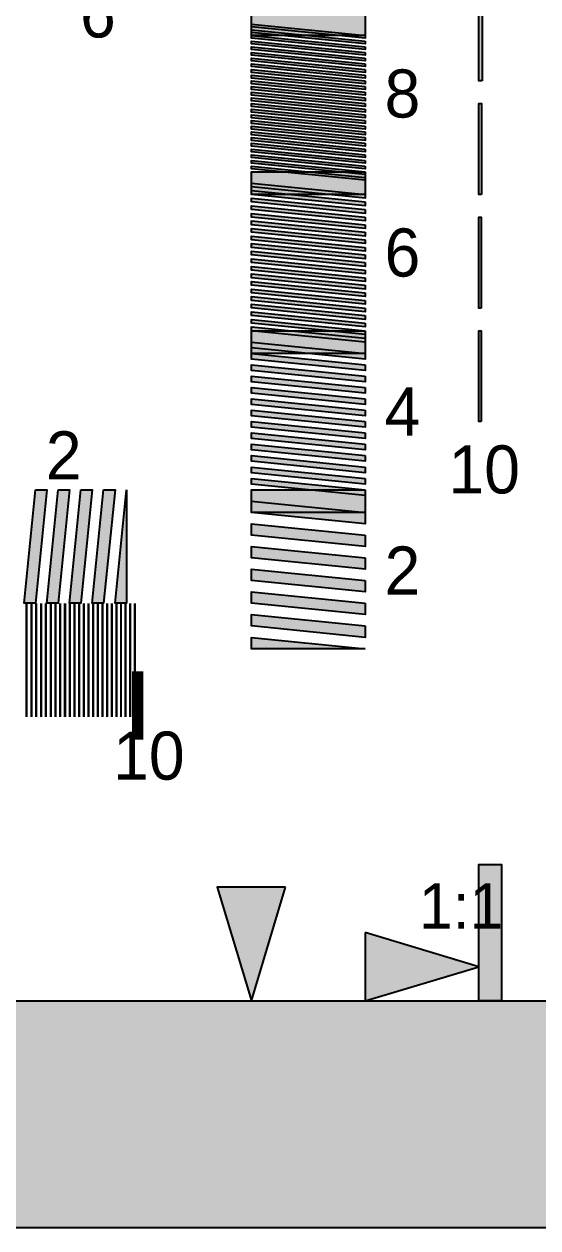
# Model space of a CAD drawing. Header units: millimetres. Extents: x 0 to 297, y 0 to 210.
# Drawn here: x 176.4 to 216, y 0 to 92.7 of the extents above; entities that cross this region are included whole.
import ezdxf

# ---------------------------------------------------------------- set-up
doc = ezdxf.new("R2010")
doc.units = ezdxf.units.MM
for name, color, linetype in [('CENTER', 7, 'Continuous'), ('FRAME', 7, 'Continuous'), ('GLUE', 1, 'Continuous'), ('LABELS', 7, 'Continuous'), ('PERIPHERY', 7, 'Continuous')]:
    doc.layers.add(name, color=color, linetype=linetype)

msp = doc.modelspace()

# ---------------------------------------------------------------- hatches: boundary and pattern name
at = {"layer": 'CENTER', "true_color": 0x000000}
h = msp.add_hatch(color=7, dxfattribs=at)
h.dxf.hatch_style = 1
h.paths.add_polyline_path([(211.696, 88.375), (211.442, 88.375), (211.442, 95.375), (211.696, 95.375), (211.696, 88.375)])
h = msp.add_hatch(color=7, dxfattribs=at)
h.dxf.hatch_style = 1
h.paths.add_polyline_path([(211.661, 79.625), (211.442, 79.625), (211.442, 86.625), (211.661, 86.625), (211.661, 79.625)])
h = msp.add_hatch(color=7, dxfattribs=at)
h.dxf.hatch_style = 1
h.paths.add_polyline_path([(211.635, 70.875), (211.442, 70.875), (211.442, 77.875), (211.635, 77.875), (211.635, 70.875)])
h = msp.add_hatch(color=7, dxfattribs=at)
h.dxf.hatch_style = 1
h.paths.add_polyline_path([(211.617, 62.125), (211.442, 62.125), (211.442, 69.125), (211.617, 69.125), (211.617, 62.125)])
at = {"layer": 'FRAME', "true_color": 0x000000}
h = msp.add_hatch(color=7, dxfattribs=at)
h.dxf.hatch_style = 1
h.paths.add_polyline_path([(213.192, 17.5), (211.442, 17.5), (211.442, 28), (213.192, 28), (213.192, 17.5)])
h = msp.add_hatch(color=7, dxfattribs=at)
h.dxf.hatch_style = 1
h.paths.add_polyline_path([(196.567, 26.25), (191.317, 26.25), (193.942, 17.5), (196.567, 26.25)])
h = msp.add_hatch(color=7, dxfattribs=at)
h.dxf.hatch_style = 1
h.paths.add_polyline_path([(202.692, 22.75), (202.692, 17.5), (211.442, 20.125), (202.692, 22.75)])
h = msp.add_hatch(color=7, dxfattribs=at)
h.dxf.hatch_style = 1
h.paths.add_polyline_path([(117.942, 17.5), (297, 17.5), (297, 0), (117.942, 0), (117.942, 17.5)])
at = {"layer": 'PERIPHERY', "true_color": 0x000000}
h = msp.add_hatch(color=7, dxfattribs=at)
h.dxf.hatch_style = 1
h.paths.add_polyline_path([(202.692, 93.625), (202.692, 91.875), (193.942, 91.875), (193.942, 93.625), (202.692, 93.625)])
h = msp.add_hatch(color=7, dxfattribs=at)
h.dxf.hatch_style = 1
h.paths.add_polyline_path([(202.692, 91.875), (202.692, 91.656), (193.942, 92.531), (193.942, 92.75), (202.692, 91.875)])
h = msp.add_hatch(color=7, dxfattribs=at)
h.dxf.hatch_style = 1
h.paths.add_polyline_path([(202.692, 91.437), (202.692, 91.219), (193.942, 92.094), (193.942, 92.312), (202.692, 91.437)])
h = msp.add_hatch(color=7, dxfattribs=at)
h.dxf.hatch_style = 1
h.paths.add_polyline_path([(202.692, 91), (202.692, 90.781), (193.942, 91.656), (193.942, 91.875), (202.692, 91)])
h = msp.add_hatch(color=7, dxfattribs=at)
h.dxf.hatch_style = 1
h.paths.add_polyline_path([(202.692, 90.562), (202.692, 90.344), (193.942, 91.219), (193.942, 91.437), (202.692, 90.562)])
h = msp.add_hatch(color=7, dxfattribs=at)
h.dxf.hatch_style = 1
h.paths.add_polyline_path([(202.692, 90.125), (202.692, 89.906), (193.942, 90.781), (193.942, 91), (202.692, 90.125)])
h = msp.add_hatch(color=7, dxfattribs=at)
h.dxf.hatch_style = 1
h.paths.add_polyline_path([(202.692, 89.687), (202.692, 89.469), (193.942, 90.344), (193.942, 90.562), (202.692, 89.687)])
h = msp.add_hatch(color=7, dxfattribs=at)
h.dxf.hatch_style = 1
h.paths.add_polyline_path([(202.692, 89.25), (202.692, 89.031), (193.942, 89.906), (193.942, 90.125), (202.692, 89.25)])
h = msp.add_hatch(color=7, dxfattribs=at)
h.dxf.hatch_style = 1
h.paths.add_polyline_path([(202.692, 88.812), (202.692, 88.594), (193.942, 89.469), (193.942, 89.687), (202.692, 88.812)])
h = msp.add_hatch(color=7, dxfattribs=at)
h.dxf.hatch_style = 1
h.paths.add_polyline_path([(202.692, 88.375), (202.692, 88.156), (193.942, 89.031), (193.942, 89.25), (202.692, 88.375)])
h = msp.add_hatch(color=7, dxfattribs=at)
h.dxf.hatch_style = 1
h.paths.add_polyline_path([(202.692, 87.937), (202.692, 87.718), (193.942, 88.594), (193.942, 88.812), (202.692, 87.937)])
h = msp.add_hatch(color=7, dxfattribs=at)
h.dxf.hatch_style = 1
h.paths.add_polyline_path([(202.692, 87.5), (202.692, 87.281), (193.942, 88.156), (193.942, 88.375), (202.692, 87.5)])
h = msp.add_hatch(color=7, dxfattribs=at)
h.dxf.hatch_style = 1
h.paths.add_polyline_path([(202.692, 87.062), (202.692, 86.843), (193.942, 87.718), (193.942, 87.937), (202.692, 87.062)])
h = msp.add_hatch(color=7, dxfattribs=at)
h.dxf.hatch_style = 1
h.paths.add_polyline_path([(202.692, 86.625), (202.692, 86.406), (193.942, 87.281), (193.942, 87.5), (202.692, 86.625)])
h = msp.add_hatch(color=7, dxfattribs=at)
h.dxf.hatch_style = 1
h.paths.add_polyline_path([(202.692, 86.187), (202.692, 85.969), (193.942, 86.843), (193.942, 87.062), (202.692, 86.187)])
h = msp.add_hatch(color=7, dxfattribs=at)
h.dxf.hatch_style = 1
h.paths.add_polyline_path([(202.692, 85.75), (202.692, 85.531), (193.942, 86.406), (193.942, 86.625), (202.692, 85.75)])
h = msp.add_hatch(color=7, dxfattribs=at)
h.dxf.hatch_style = 1
h.paths.add_polyline_path([(202.692, 85.312), (202.692, 85.093), (193.942, 85.969), (193.942, 86.187), (202.692, 85.312)])
h = msp.add_hatch(color=7, dxfattribs=at)
h.dxf.hatch_style = 1
h.paths.add_polyline_path([(202.692, 84.875), (202.692, 84.656), (193.942, 85.531), (193.942, 85.75), (202.692, 84.875)])
h = msp.add_hatch(color=7, dxfattribs=at)
h.dxf.hatch_style = 1
h.paths.add_polyline_path([(202.692, 84.437), (202.692, 84.218), (193.942, 85.093), (193.942, 85.312), (202.692, 84.437)])
h = msp.add_hatch(color=7, dxfattribs=at)
h.dxf.hatch_style = 1
h.paths.add_polyline_path([(202.692, 84), (202.692, 83.781), (193.942, 84.656), (193.942, 84.875), (202.692, 84)])
h = msp.add_hatch(color=7, dxfattribs=at)
h.dxf.hatch_style = 1
h.paths.add_polyline_path([(202.692, 83.562), (202.692, 83.344), (193.942, 84.218), (193.942, 84.437), (202.692, 83.562)])
h = msp.add_hatch(color=7, dxfattribs=at)
h.dxf.hatch_style = 1
h.paths.add_polyline_path([(202.692, 83.125), (202.692, 82.906), (193.942, 83.781), (193.942, 84), (202.692, 83.125)])
h = msp.add_hatch(color=7, dxfattribs=at)
h.dxf.hatch_style = 1
h.paths.add_polyline_path([(202.692, 82.687), (202.692, 82.468), (193.942, 83.344), (193.942, 83.562), (202.692, 82.687)])
h = msp.add_hatch(color=7, dxfattribs=at)
h.dxf.hatch_style = 1
h.paths.add_polyline_path([(202.692, 82.25), (202.692, 82.031), (193.942, 82.906), (193.942, 83.125), (202.692, 82.25)])
h = msp.add_hatch(color=7, dxfattribs=at)
h.dxf.hatch_style = 1
h.paths.add_polyline_path([(202.692, 81.812), (202.692, 81.593), (193.942, 82.468), (193.942, 82.687), (202.692, 81.812)])
h = msp.add_hatch(color=7, dxfattribs=at)
h.dxf.hatch_style = 1
h.paths.add_polyline_path([(202.692, 81.375), (202.692, 81.156), (193.942, 82.031), (193.942, 82.25), (202.692, 81.375)])
h = msp.add_hatch(color=7, dxfattribs=at)
h.dxf.hatch_style = 1
h.paths.add_polyline_path([(202.692, 80.937), (202.692, 80.719), (193.942, 81.593), (193.942, 81.812), (202.692, 80.937)])
h = msp.add_hatch(color=7, dxfattribs=at)
h.dxf.hatch_style = 1
h.paths.add_polyline_path([(202.692, 81.375), (202.692, 79.625), (193.942, 79.625), (193.942, 81.375), (202.692, 81.375)])
h = msp.add_hatch(color=7, dxfattribs=at)
h.dxf.hatch_style = 1
h.paths.add_polyline_path([(202.692, 79.625), (202.692, 79.333), (193.942, 80.208), (193.942, 80.5), (202.692, 79.625)])
h = msp.add_hatch(color=7, dxfattribs=at)
h.dxf.hatch_style = 1
h.paths.add_polyline_path([(202.692, 79.042), (202.692, 78.75), (193.942, 79.625), (193.942, 79.917), (202.692, 79.042)])
h = msp.add_hatch(color=7, dxfattribs=at)
h.dxf.hatch_style = 1
h.paths.add_polyline_path([(202.692, 78.458), (202.692, 78.167), (193.942, 79.042), (193.942, 79.333), (202.692, 78.458)])
h = msp.add_hatch(color=7, dxfattribs=at)
h.dxf.hatch_style = 1
h.paths.add_polyline_path([(202.692, 77.875), (202.692, 77.583), (193.942, 78.458), (193.942, 78.75), (202.692, 77.875)])
h = msp.add_hatch(color=7, dxfattribs=at)
h.dxf.hatch_style = 1
h.paths.add_polyline_path([(202.692, 77.292), (202.692, 77), (193.942, 77.875), (193.942, 78.167), (202.692, 77.292)])
h = msp.add_hatch(color=7, dxfattribs=at)
h.dxf.hatch_style = 1
h.paths.add_polyline_path([(202.692, 76.708), (202.692, 76.417), (193.942, 77.292), (193.942, 77.583), (202.692, 76.708)])
h = msp.add_hatch(color=7, dxfattribs=at)
h.dxf.hatch_style = 1
h.paths.add_polyline_path([(202.692, 76.125), (202.692, 75.833), (193.942, 76.708), (193.942, 77), (202.692, 76.125)])
h = msp.add_hatch(color=7, dxfattribs=at)
h.dxf.hatch_style = 1
h.paths.add_polyline_path([(202.692, 75.542), (202.692, 75.25), (193.942, 76.125), (193.942, 76.417), (202.692, 75.542)])
h = msp.add_hatch(color=7, dxfattribs=at)
h.dxf.hatch_style = 1
h.paths.add_polyline_path([(202.692, 74.959), (202.692, 74.667), (193.942, 75.542), (193.942, 75.834), (202.692, 74.959)])
h = msp.add_hatch(color=7, dxfattribs=at)
h.dxf.hatch_style = 1
h.paths.add_polyline_path([(202.692, 74.375), (202.692, 74.084), (193.942, 74.959), (193.942, 75.25), (202.692, 74.375)])
h = msp.add_hatch(color=7, dxfattribs=at)
h.dxf.hatch_style = 1
h.paths.add_polyline_path([(202.692, 73.792), (202.692, 73.501), (193.942, 74.375), (193.942, 74.667), (202.692, 73.792)])
h = msp.add_hatch(color=7, dxfattribs=at)
h.dxf.hatch_style = 1
h.paths.add_polyline_path([(202.692, 73.209), (202.692, 72.917), (193.942, 73.792), (193.942, 74.084), (202.692, 73.209)])
h = msp.add_hatch(color=7, dxfattribs=at)
h.dxf.hatch_style = 1
h.paths.add_polyline_path([(202.692, 72.625), (202.692, 72.334), (193.942, 73.209), (193.942, 73.5), (202.692, 72.625)])
h = msp.add_hatch(color=7, dxfattribs=at)
h.dxf.hatch_style = 1
h.paths.add_polyline_path([(202.692, 72.042), (202.692, 71.751), (193.942, 72.626), (193.942, 72.917), (202.692, 72.042)])
h = msp.add_hatch(color=7, dxfattribs=at)
h.dxf.hatch_style = 1
h.paths.add_polyline_path([(202.692, 71.459), (202.692, 71.167), (193.942, 72.042), (193.942, 72.334), (202.692, 71.459)])
h = msp.add_hatch(color=7, dxfattribs=at)
h.dxf.hatch_style = 1
h.paths.add_polyline_path([(202.692, 70.875), (202.692, 70.584), (193.942, 71.459), (193.942, 71.75), (202.692, 70.875)])
h = msp.add_hatch(color=7, dxfattribs=at)
h.dxf.hatch_style = 1
h.paths.add_polyline_path([(202.692, 70.293), (202.692, 70.001), (193.942, 70.876), (193.942, 71.167), (202.692, 70.293)])
h = msp.add_hatch(color=7, dxfattribs=at)
h.dxf.hatch_style = 1
h.paths.add_polyline_path([(202.692, 69.709), (202.692, 69.417), (193.942, 70.293), (193.942, 70.584), (202.692, 69.709)])
h = msp.add_hatch(color=7, dxfattribs=at)
h.dxf.hatch_style = 1
h.paths.add_polyline_path([(202.692, 69.126), (202.692, 68.834), (193.942, 69.709), (193.942, 70.001), (202.692, 69.126)])
h = msp.add_hatch(color=7, dxfattribs=at)
h.dxf.hatch_style = 1
h.paths.add_polyline_path([(202.692, 68.543), (202.692, 68.251), (193.942, 69.126), (193.942, 69.418), (202.692, 68.543)])
h = msp.add_hatch(color=7, dxfattribs=at)
h.dxf.hatch_style = 1
h.paths.add_polyline_path([(202.692, 69.125), (202.692, 67.375), (193.942, 67.375), (193.942, 69.125), (202.692, 69.125)])
h = msp.add_hatch(color=7, dxfattribs=at)
h.dxf.hatch_style = 1
h.paths.add_polyline_path([(202.692, 67.375), (202.692, 66.937), (193.942, 67.812), (193.942, 68.25), (202.692, 67.375)])
h = msp.add_hatch(color=7, dxfattribs=at)
h.dxf.hatch_style = 1
h.paths.add_polyline_path([(202.692, 66.5), (202.692, 66.062), (193.942, 66.937), (193.942, 67.375), (202.692, 66.5)])
h = msp.add_hatch(color=7, dxfattribs=at)
h.dxf.hatch_style = 1
h.paths.add_polyline_path([(202.692, 65.625), (202.692, 65.187), (193.942, 66.062), (193.942, 66.5), (202.692, 65.625)])
h = msp.add_hatch(color=7, dxfattribs=at)
h.dxf.hatch_style = 1
h.paths.add_polyline_path([(202.692, 64.75), (202.692, 64.312), (193.942, 65.187), (193.942, 65.625), (202.692, 64.75)])
h = msp.add_hatch(color=7, dxfattribs=at)
h.dxf.hatch_style = 1
h.paths.add_polyline_path([(202.692, 63.875), (202.692, 63.437), (193.942, 64.312), (193.942, 64.75), (202.692, 63.875)])
h = msp.add_hatch(color=7, dxfattribs=at)
h.dxf.hatch_style = 1
h.paths.add_polyline_path([(202.692, 63), (202.692, 62.562), (193.942, 63.437), (193.942, 63.875), (202.692, 63)])
h = msp.add_hatch(color=7, dxfattribs=at)
h.dxf.hatch_style = 1
h.paths.add_polyline_path([(202.692, 62.125), (202.692, 61.687), (193.942, 62.562), (193.942, 63), (202.692, 62.125)])
h = msp.add_hatch(color=7, dxfattribs=at)
h.dxf.hatch_style = 1
h.paths.add_polyline_path([(202.692, 61.25), (202.692, 60.812), (193.942, 61.687), (193.942, 62.125), (202.692, 61.25)])
h = msp.add_hatch(color=7, dxfattribs=at)
h.dxf.hatch_style = 1
h.paths.add_polyline_path([(202.692, 60.375), (202.692, 59.937), (193.942, 60.812), (193.942, 61.25), (202.692, 60.375)])
h = msp.add_hatch(color=7, dxfattribs=at)
h.dxf.hatch_style = 1
h.paths.add_polyline_path([(202.692, 59.5), (202.692, 59.062), (193.942, 59.937), (193.942, 60.375), (202.692, 59.5)])
h = msp.add_hatch(color=7, dxfattribs=at)
h.dxf.hatch_style = 1
h.paths.add_polyline_path([(202.692, 58.625), (202.692, 58.187), (193.942, 59.062), (193.942, 59.5), (202.692, 58.625)])
h = msp.add_hatch(color=7, dxfattribs=at)
h.dxf.hatch_style = 1
h.paths.add_polyline_path([(202.692, 57.75), (202.692, 57.312), (193.942, 58.187), (193.942, 58.625), (202.692, 57.75)])
h = msp.add_hatch(color=7, dxfattribs=at)
h.dxf.hatch_style = 1
h.paths.add_polyline_path([(202.692, 56.875), (202.692, 56.437), (193.942, 57.312), (193.942, 57.75), (202.692, 56.875)])
h = msp.add_hatch(color=7, dxfattribs=at)
h.dxf.hatch_style = 1
h.paths.add_polyline_path([(177.317, 56.875), (178.192, 56.875), (177.317, 48.125), (176.442, 48.125), (177.317, 56.875)])
h = msp.add_hatch(color=7, dxfattribs=at)
h.dxf.hatch_style = 1
h.paths.add_polyline_path([(179.067, 56.875), (179.942, 56.875), (179.067, 48.125), (178.192, 48.125), (179.067, 56.875)])
h = msp.add_hatch(color=7, dxfattribs=at)
h.dxf.hatch_style = 1
h.paths.add_polyline_path([(180.817, 56.875), (181.692, 56.875), (180.817, 48.125), (179.942, 48.125), (180.817, 56.875)])
h = msp.add_hatch(color=7, dxfattribs=at)
h.dxf.hatch_style = 1
h.paths.add_polyline_path([(182.567, 56.875), (183.442, 56.875), (182.567, 48.125), (181.692, 48.125), (182.567, 56.875)])
h = msp.add_hatch(color=7, dxfattribs=at)
h.dxf.hatch_style = 1
h.paths.add_polyline_path([(184.317, 56.875), (184.317, 48.125), (183.442, 48.125), (184.317, 56.875)])
h = msp.add_hatch(color=7, dxfattribs=at)
h.dxf.hatch_style = 1
h.paths.add_polyline_path([(202.692, 56.875), (202.692, 55.125), (193.942, 55.125), (193.942, 56.875), (202.692, 56.875)])
h = msp.add_hatch(color=7, dxfattribs=at)
h.dxf.hatch_style = 1
h.paths.add_polyline_path([(202.692, 55.125), (202.692, 54.25), (193.942, 55.125), (193.942, 56), (202.692, 55.125)])
h = msp.add_hatch(color=7, dxfattribs=at)
h.dxf.hatch_style = 1
h.paths.add_polyline_path([(202.692, 53.375), (202.692, 52.5), (193.942, 53.375), (193.942, 54.25), (202.692, 53.375)])
h = msp.add_hatch(color=7, dxfattribs=at)
h.dxf.hatch_style = 1
h.paths.add_polyline_path([(202.692, 51.625), (202.692, 50.75), (193.942, 51.625), (193.942, 52.5), (202.692, 51.625)])
h = msp.add_hatch(color=7, dxfattribs=at)
h.dxf.hatch_style = 1
h.paths.add_polyline_path([(202.692, 49.875), (202.692, 49), (193.942, 49.875), (193.942, 50.75), (202.692, 49.875)])
h = msp.add_hatch(color=7, dxfattribs=at)
h.dxf.hatch_style = 1
h.paths.add_polyline_path([(202.692, 48.125), (202.692, 47.25), (193.942, 48.125), (193.942, 49), (202.692, 48.125)])
h = msp.add_hatch(color=7, dxfattribs=at)
h.dxf.hatch_style = 1
h.paths.add_polyline_path([(202.692, 46.375), (202.692, 45.5), (193.942, 46.375), (193.942, 47.25), (202.692, 46.375)])
h = msp.add_hatch(color=7, dxfattribs=at)
h.dxf.hatch_style = 1
h.paths.add_polyline_path([(202.692, 44.625), (193.942, 44.625), (193.942, 45.5), (202.692, 44.625)])

# ---------------------------------------------------------------- linework, layer by layer
at = {"layer": 'CENTER', "color": 250}
for points in [[(211.696, 88.375), (211.442, 88.375), (211.442, 95.375), (211.696, 95.375), (211.696, 88.375)], [(211.661, 79.625), (211.442, 79.625), (211.442, 86.625), (211.661, 86.625), (211.661, 79.625)], [(211.635, 70.875), (211.442, 70.875), (211.442, 77.875), (211.635, 77.875), (211.635, 70.875)], [(211.617, 62.125), (211.442, 62.125), (211.442, 69.125), (211.617, 69.125), (211.617, 62.125)]]:
    msp.add_lwpolyline(points, close=True, dxfattribs=at)
at = {"layer": 'CENTER', "color": 250, "true_color": 0x000000}
for points in [[(211.696, 88.375), (211.696, 95.375), (211.442, 95.375)], [(211.442, 95.375), (211.442, 88.375), (211.696, 88.375)], [(211.661, 79.625), (211.661, 86.625), (211.442, 86.625)], [(211.442, 86.625), (211.442, 79.625), (211.661, 79.625)], [(211.635, 70.875), (211.635, 77.875), (211.442, 77.875)], [(211.442, 77.875), (211.442, 70.875), (211.635, 70.875)], [(211.617, 62.125), (211.617, 69.125), (211.442, 69.125)], [(211.442, 69.125), (211.442, 62.125), (211.617, 62.125)]]:
    msp.add_solid(points, dxfattribs=at)
at = {"layer": 'FRAME', "color": 250}
for points in [[(213.192, 17.5), (211.442, 17.5), (211.442, 28), (213.192, 28), (213.192, 17.5)], [(196.567, 26.25), (191.317, 26.25), (193.942, 17.5), (196.567, 26.25)], [(202.692, 22.75), (202.692, 17.5), (211.442, 20.125), (202.692, 22.75)], [(117.942, 17.5), (297, 17.5), (297, 0), (117.942, 0), (117.942, 17.5)]]:
    msp.add_lwpolyline(points, close=True, dxfattribs=at)
at = {"layer": 'FRAME', "color": 250, "true_color": 0x000000}
for points in [[(213.192, 17.5), (213.192, 28), (211.442, 28)], [(211.442, 28), (211.442, 17.5), (213.192, 17.5)], [(196.567, 26.25), (191.317, 26.25), (193.942, 17.5)], [(202.692, 22.75), (202.692, 17.5), (211.442, 20.125)], [(117.942, 17.5), (117.942, 0), (297, 0)], [(297, 0), (297, 17.5), (117.942, 17.5)]]:
    msp.add_solid(points, dxfattribs=at)
at = {"layer": 'GLUE', "color": 1, "lineweight": 18}
msp.add_lwpolyline([(0, 0), (297, 0), (297, 210), (0, 210), (0, 0)], dxfattribs=at)
at = {"layer": 'PERIPHERY', "color": 250}
for points in [[(202.692, 93.625), (202.692, 91.875), (193.942, 91.875), (193.942, 93.625), (202.692, 93.625)], [(202.692, 91.875), (202.692, 91.656), (193.942, 92.531), (193.942, 92.75), (202.692, 91.875)], [(202.692, 91.437), (202.692, 91.219), (193.942, 92.094), (193.942, 92.312), (202.692, 91.437)], [(202.692, 91), (202.692, 90.781), (193.942, 91.656), (193.942, 91.875), (202.692, 91)], [(202.692, 90.562), (202.692, 90.344), (193.942, 91.219), (193.942, 91.437), (202.692, 90.562)], [(202.692, 90.125), (202.692, 89.906), (193.942, 90.781), (193.942, 91), (202.692, 90.125)], [(202.692, 89.687), (202.692, 89.469), (193.942, 90.344), (193.942, 90.562), (202.692, 89.687)], [(202.692, 89.25), (202.692, 89.031), (193.942, 89.906), (193.942, 90.125), (202.692, 89.25)], [(202.692, 88.812), (202.692, 88.594), (193.942, 89.469), (193.942, 89.687), (202.692, 88.812)], [(202.692, 88.375), (202.692, 88.156), (193.942, 89.031), (193.942, 89.25), (202.692, 88.375)], [(202.692, 87.937), (202.692, 87.718), (193.942, 88.594), (193.942, 88.812), (202.692, 87.937)], [(202.692, 87.5), (202.692, 87.281), (193.942, 88.156), (193.942, 88.375), (202.692, 87.5)], [(202.692, 87.062), (202.692, 86.843), (193.942, 87.718), (193.942, 87.937), (202.692, 87.062)], [(202.692, 86.625), (202.692, 86.406), (193.942, 87.281), (193.942, 87.5), (202.692, 86.625)], [(202.692, 86.187), (202.692, 85.969), (193.942, 86.843), (193.942, 87.062), (202.692, 86.187)], [(202.692, 85.75), (202.692, 85.531), (193.942, 86.406), (193.942, 86.625), (202.692, 85.75)], [(202.692, 85.312), (202.692, 85.093), (193.942, 85.969), (193.942, 86.187), (202.692, 85.312)], [(202.692, 84.875), (202.692, 84.656), (193.942, 85.531), (193.942, 85.75), (202.692, 84.875)], [(202.692, 84.437), (202.692, 84.218), (193.942, 85.093), (193.942, 85.312), (202.692, 84.437)], [(202.692, 84), (202.692, 83.781), (193.942, 84.656), (193.942, 84.875), (202.692, 84)], [(202.692, 83.562), (202.692, 83.344), (193.942, 84.218), (193.942, 84.437), (202.692, 83.562)], [(202.692, 83.125), (202.692, 82.906), (193.942, 83.781), (193.942, 84), (202.692, 83.125)], [(202.692, 82.687), (202.692, 82.468), (193.942, 83.344), (193.942, 83.562), (202.692, 82.687)], [(202.692, 82.25), (202.692, 82.031), (193.942, 82.906), (193.942, 83.125), (202.692, 82.25)], [(202.692, 81.812), (202.692, 81.593), (193.942, 82.468), (193.942, 82.687), (202.692, 81.812)], [(202.692, 81.375), (202.692, 81.156), (193.942, 82.031), (193.942, 82.25), (202.692, 81.375)], [(202.692, 80.937), (202.692, 80.719), (193.942, 81.593), (193.942, 81.812), (202.692, 80.937)], [(202.692, 81.375), (202.692, 79.625), (193.942, 79.625), (193.942, 81.375), (202.692, 81.375)], [(202.692, 79.625), (202.692, 79.333), (193.942, 80.208), (193.942, 80.5), (202.692, 79.625)], [(202.692, 79.042), (202.692, 78.75), (193.942, 79.625), (193.942, 79.917), (202.692, 79.042)], [(202.692, 78.458), (202.692, 78.167), (193.942, 79.042), (193.942, 79.333), (202.692, 78.458)], [(202.692, 77.875), (202.692, 77.583), (193.942, 78.458), (193.942, 78.75), (202.692, 77.875)], [(202.692, 77.292), (202.692, 77), (193.942, 77.875), (193.942, 78.167), (202.692, 77.292)], [(202.692, 76.708), (202.692, 76.417), (193.942, 77.292), (193.942, 77.583), (202.692, 76.708)], [(202.692, 76.125), (202.692, 75.833), (193.942, 76.708), (193.942, 77), (202.692, 76.125)], [(202.692, 75.542), (202.692, 75.25), (193.942, 76.125), (193.942, 76.417), (202.692, 75.542)], [(202.692, 74.959), (202.692, 74.667), (193.942, 75.542), (193.942, 75.834), (202.692, 74.959)], [(202.692, 74.375), (202.692, 74.084), (193.942, 74.959), (193.942, 75.25), (202.692, 74.375)], [(202.692, 73.792), (202.692, 73.501), (193.942, 74.375), (193.942, 74.667), (202.692, 73.792)], [(202.692, 73.209), (202.692, 72.917), (193.942, 73.792), (193.942, 74.084), (202.692, 73.209)], [(202.692, 72.625), (202.692, 72.334), (193.942, 73.209), (193.942, 73.5), (202.692, 72.625)], [(202.692, 72.042), (202.692, 71.751), (193.942, 72.626), (193.942, 72.917), (202.692, 72.042)], [(202.692, 71.459), (202.692, 71.167), (193.942, 72.042), (193.942, 72.334), (202.692, 71.459)], [(202.692, 70.875), (202.692, 70.584), (193.942, 71.459), (193.942, 71.75), (202.692, 70.875)], [(202.692, 70.293), (202.692, 70.001), (193.942, 70.876), (193.942, 71.167), (202.692, 70.293)], [(202.692, 69.709), (202.692, 69.417), (193.942, 70.293), (193.942, 70.584), (202.692, 69.709)], [(202.692, 69.126), (202.692, 68.834), (193.942, 69.709), (193.942, 70.001), (202.692, 69.126)], [(202.692, 68.543), (202.692, 68.251), (193.942, 69.126), (193.942, 69.418), (202.692, 68.543)], [(202.692, 69.125), (202.692, 67.375), (193.942, 67.375), (193.942, 69.125), (202.692, 69.125)], [(202.692, 67.375), (202.692, 66.937), (193.942, 67.812), (193.942, 68.25), (202.692, 67.375)], [(202.692, 66.5), (202.692, 66.062), (193.942, 66.937), (193.942, 67.375), (202.692, 66.5)], [(202.692, 65.625), (202.692, 65.187), (193.942, 66.062), (193.942, 66.5), (202.692, 65.625)], [(202.692, 64.75), (202.692, 64.312), (193.942, 65.187), (193.942, 65.625), (202.692, 64.75)], [(202.692, 63.875), (202.692, 63.437), (193.942, 64.312), (193.942, 64.75), (202.692, 63.875)], [(202.692, 63), (202.692, 62.562), (193.942, 63.437), (193.942, 63.875), (202.692, 63)], [(202.692, 62.125), (202.692, 61.687), (193.942, 62.562), (193.942, 63), (202.692, 62.125)], [(202.692, 61.25), (202.692, 60.812), (193.942, 61.687), (193.942, 62.125), (202.692, 61.25)], [(202.692, 60.375), (202.692, 59.937), (193.942, 60.812), (193.942, 61.25), (202.692, 60.375)], [(202.692, 59.5), (202.692, 59.062), (193.942, 59.937), (193.942, 60.375), (202.692, 59.5)], [(202.692, 58.625), (202.692, 58.187), (193.942, 59.062), (193.942, 59.5), (202.692, 58.625)], [(202.692, 57.75), (202.692, 57.312), (193.942, 58.187), (193.942, 58.625), (202.692, 57.75)], [(202.692, 56.875), (202.692, 56.437), (193.942, 57.312), (193.942, 57.75), (202.692, 56.875)], [(177.317, 56.875), (178.192, 56.875), (177.317, 48.125), (176.442, 48.125), (177.317, 56.875)], [(179.067, 56.875), (179.942, 56.875), (179.067, 48.125), (178.192, 48.125), (179.067, 56.875)], [(180.817, 56.875), (181.692, 56.875), (180.817, 48.125), (179.942, 48.125), (180.817, 56.875)], [(182.567, 56.875), (183.442, 56.875), (182.567, 48.125), (181.692, 48.125), (182.567, 56.875)], [(184.317, 56.875), (184.317, 48.125), (183.442, 48.125), (184.317, 56.875)], [(202.692, 56.875), (202.692, 55.125), (193.942, 55.125), (193.942, 56.875), (202.692, 56.875)], [(202.692, 55.125), (202.692, 54.25), (193.942, 55.125), (193.942, 56), (202.692, 55.125)], [(202.692, 53.375), (202.692, 52.5), (193.942, 53.375), (193.942, 54.25), (202.692, 53.375)], [(202.692, 51.625), (202.692, 50.75), (193.942, 51.625), (193.942, 52.5), (202.692, 51.625)], [(202.692, 49.875), (202.692, 49), (193.942, 49.875), (193.942, 50.75), (202.692, 49.875)], [(202.692, 48.125), (202.692, 47.25), (193.942, 48.125), (193.942, 49), (202.692, 48.125)], [(202.692, 46.375), (202.692, 45.5), (193.942, 46.375), (193.942, 47.25), (202.692, 46.375)], [(202.692, 44.625), (193.942, 44.625), (193.942, 45.5), (202.692, 44.625)]]:
    msp.add_lwpolyline(points, close=True, dxfattribs=at)
at = {"layer": 'PERIPHERY', "color": 250, "lineweight": 35}
for points, const_width in [([(176.634, 48.125), (176.634, 39.375)], 0.187), ([(177.007, 48.125), (177.007, 39.375)], 0.186), ([(177.38, 48.125), (177.38, 39.375)], 0.186), ([(177.75, 48.125), (177.75, 39.375)], 0.185), ([(178.12, 48.125), (178.12, 39.375)], 0.185), ([(178.49, 48.125), (178.49, 39.375)], 0.184), ([(178.857, 48.125), (178.857, 39.375)], 0.184), ([(179.224, 48.125), (179.224, 39.375)], 0.183), ([(179.59, 48.125), (179.59, 39.375)], 0.183), ([(179.955, 48.125), (179.955, 39.375)], 0.182), ([(180.318, 48.125), (180.318, 39.375)], 0.182), ([(180.681, 48.125), (180.681, 39.375)], 0.181), ([(181.043, 48.125), (181.043, 39.375)], 0.181), ([(181.403, 48.125), (181.403, 39.375)], 0.18), ([(181.763, 48.125), (181.763, 39.375)], 0.18), ([(182.122, 48.125), (182.122, 39.375)], 0.179), ([(182.48, 48.125), (182.48, 39.375)], 0.179), ([(182.837, 48.125), (182.837, 39.375)], 0.178), ([(183.193, 48.125), (183.193, 39.375)], 0.178), ([(183.548, 48.125), (183.548, 39.375)], 0.177), ([(183.902, 48.125), (183.902, 39.375)], 0.177), ([(184.255, 48.125), (184.255, 39.375)], 0.176), ([(184.607, 48.125), (184.607, 39.375)], 0.176), ([(184.959, 48.125), (184.959, 39.375)], 0.175), ([(185.192, 42.875), (185.192, 37.625)], 0.875)]:
    msp.add_lwpolyline(points, dxfattribs=dict(at, const_width=const_width))
at = {"layer": 'PERIPHERY', "color": 250, "true_color": 0x000000}
for points in [[(202.692, 93.625), (193.942, 93.625), (193.942, 91.875)], [(193.942, 91.875), (202.692, 91.875), (202.692, 93.625)], [(202.692, 91.875), (193.942, 92.75), (193.942, 92.531)], [(193.942, 92.531), (202.692, 91.656), (202.692, 91.875)], [(202.692, 91.437), (193.942, 92.312), (193.942, 92.094)], [(193.942, 92.094), (202.692, 91.219), (202.692, 91.437)], [(202.692, 91), (193.942, 91.875), (193.942, 91.656)], [(193.942, 91.656), (202.692, 90.781), (202.692, 91)], [(202.692, 90.562), (193.942, 91.437), (193.942, 91.219)], [(193.942, 91.219), (202.692, 90.344), (202.692, 90.562)], [(202.692, 90.125), (193.942, 91), (193.942, 90.781)], [(193.942, 90.781), (202.692, 89.906), (202.692, 90.125)], [(202.692, 89.687), (193.942, 90.562), (193.942, 90.344)], [(193.942, 90.344), (202.692, 89.469), (202.692, 89.687)], [(202.692, 89.25), (193.942, 90.125), (193.942, 89.906)], [(193.942, 89.906), (202.692, 89.031), (202.692, 89.25)], [(202.692, 88.812), (193.942, 89.687), (193.942, 89.469)], [(193.942, 89.469), (202.692, 88.594), (202.692, 88.812)], [(202.692, 88.375), (193.942, 89.25), (193.942, 89.031)], [(193.942, 89.031), (202.692, 88.156), (202.692, 88.375)], [(202.692, 87.937), (193.942, 88.812), (193.942, 88.594)], [(193.942, 88.594), (202.692, 87.718), (202.692, 87.937)], [(202.692, 87.5), (193.942, 88.375), (193.942, 88.156)], [(193.942, 88.156), (202.692, 87.281), (202.692, 87.5)], [(202.692, 87.062), (193.942, 87.937), (193.942, 87.718)], [(193.942, 87.718), (202.692, 86.843), (202.692, 87.062)], [(202.692, 86.625), (193.942, 87.5), (193.942, 87.281)], [(193.942, 87.281), (202.692, 86.406), (202.692, 86.625)], [(202.692, 86.187), (193.942, 87.062), (193.942, 86.843)], [(193.942, 86.843), (202.692, 85.969), (202.692, 86.187)], [(202.692, 85.75), (193.942, 86.625), (193.942, 86.406)], [(193.942, 86.406), (202.692, 85.531), (202.692, 85.75)], [(202.692, 85.312), (193.942, 86.187), (193.942, 85.969)], [(193.942, 85.969), (202.692, 85.093), (202.692, 85.312)], [(202.692, 84.875), (193.942, 85.75), (193.942, 85.531)], [(193.942, 85.531), (202.692, 84.656), (202.692, 84.875)], [(202.692, 84.437), (193.942, 85.312), (193.942, 85.093)], [(193.942, 85.093), (202.692, 84.218), (202.692, 84.437)], [(202.692, 84), (193.942, 84.875), (193.942, 84.656)], [(193.942, 84.656), (202.692, 83.781), (202.692, 84)], [(202.692, 83.562), (193.942, 84.437), (193.942, 84.218)], [(193.942, 84.218), (202.692, 83.344), (202.692, 83.562)], [(202.692, 83.125), (193.942, 84), (193.942, 83.781)], [(193.942, 83.781), (202.692, 82.906), (202.692, 83.125)], [(202.692, 82.687), (193.942, 83.562), (193.942, 83.344)], [(193.942, 83.344), (202.692, 82.468), (202.692, 82.687)], [(202.692, 82.25), (193.942, 83.125), (193.942, 82.906)], [(193.942, 82.906), (202.692, 82.031), (202.692, 82.25)], [(202.692, 81.812), (193.942, 82.687), (193.942, 82.468)], [(193.942, 82.468), (202.692, 81.593), (202.692, 81.812)], [(202.692, 81.375), (193.942, 82.25), (193.942, 82.031)], [(193.942, 82.031), (202.692, 81.156), (202.692, 81.375)], [(202.692, 80.937), (193.942, 81.812), (193.942, 81.593)], [(193.942, 81.593), (202.692, 80.719), (202.692, 80.937)], [(202.692, 81.375), (193.942, 81.375), (193.942, 79.625)], [(193.942, 79.625), (202.692, 79.625), (202.692, 81.375)], [(202.692, 79.625), (193.942, 80.5), (193.942, 80.208)], [(193.942, 80.208), (202.692, 79.333), (202.692, 79.625)], [(202.692, 79.042), (193.942, 79.917), (193.942, 79.625)], [(193.942, 79.625), (202.692, 78.75), (202.692, 79.042)], [(202.692, 78.458), (193.942, 79.333), (193.942, 79.042)], [(193.942, 79.042), (202.692, 78.167), (202.692, 78.458)], [(202.692, 77.875), (193.942, 78.75), (193.942, 78.458)], [(193.942, 78.458), (202.692, 77.583), (202.692, 77.875)], [(202.692, 77.292), (193.942, 78.167), (193.942, 77.875)], [(193.942, 77.875), (202.692, 77), (202.692, 77.292)], [(202.692, 76.708), (193.942, 77.583), (193.942, 77.292)], [(193.942, 77.292), (202.692, 76.417), (202.692, 76.708)], [(202.692, 76.125), (193.942, 77), (193.942, 76.708)], [(193.942, 76.708), (202.692, 75.833), (202.692, 76.125)], [(202.692, 75.542), (193.942, 76.417), (193.942, 76.125)], [(193.942, 76.125), (202.692, 75.25), (202.692, 75.542)], [(202.692, 74.959), (193.942, 75.834), (193.942, 75.542)], [(193.942, 75.542), (202.692, 74.667), (202.692, 74.959)], [(202.692, 74.375), (193.942, 75.25), (193.942, 74.959)], [(193.942, 74.959), (202.692, 74.084), (202.692, 74.375)], [(202.692, 73.792), (193.942, 74.667), (193.942, 74.375)], [(193.942, 74.375), (202.692, 73.501), (202.692, 73.792)], [(202.692, 73.209), (193.942, 74.084), (193.942, 73.792)], [(193.942, 73.792), (202.692, 72.917), (202.692, 73.209)], [(202.692, 72.625), (193.942, 73.5), (193.942, 73.209)], [(193.942, 73.209), (202.692, 72.334), (202.692, 72.625)], [(202.692, 72.042), (193.942, 72.917), (193.942, 72.626)], [(193.942, 72.626), (202.692, 71.751), (202.692, 72.042)], [(202.692, 71.459), (193.942, 72.334), (193.942, 72.042)], [(193.942, 72.042), (202.692, 71.167), (202.692, 71.459)], [(202.692, 70.875), (193.942, 71.75), (193.942, 71.459)], [(193.942, 71.459), (202.692, 70.584), (202.692, 70.875)], [(202.692, 70.293), (193.942, 71.167), (193.942, 70.876)], [(193.942, 70.876), (202.692, 70.001), (202.692, 70.293)], [(202.692, 69.709), (193.942, 70.584), (193.942, 70.293)], [(193.942, 70.293), (202.692, 69.417), (202.692, 69.709)], [(202.692, 69.126), (193.942, 70.001), (193.942, 69.709)], [(193.942, 69.709), (202.692, 68.834), (202.692, 69.126)], [(202.692, 68.543), (193.942, 69.418), (193.942, 69.126)], [(193.942, 69.126), (202.692, 68.251), (202.692, 68.543)], [(202.692, 69.125), (193.942, 69.125), (193.942, 67.375)], [(193.942, 67.375), (202.692, 67.375), (202.692, 69.125)], [(202.692, 67.375), (193.942, 68.25), (193.942, 67.812)], [(193.942, 67.812), (202.692, 66.937), (202.692, 67.375)], [(202.692, 66.5), (193.942, 67.375), (193.942, 66.937)], [(193.942, 66.937), (202.692, 66.062), (202.692, 66.5)], [(202.692, 65.625), (193.942, 66.5), (193.942, 66.062)], [(193.942, 66.062), (202.692, 65.187), (202.692, 65.625)], [(202.692, 64.75), (193.942, 65.625), (193.942, 65.187)], [(193.942, 65.187), (202.692, 64.312), (202.692, 64.75)], [(202.692, 63.875), (193.942, 64.75), (193.942, 64.312)], [(193.942, 64.312), (202.692, 63.437), (202.692, 63.875)], [(202.692, 63), (193.942, 63.875), (193.942, 63.437)], [(193.942, 63.437), (202.692, 62.562), (202.692, 63)], [(202.692, 62.125), (193.942, 63), (193.942, 62.562)], [(193.942, 62.562), (202.692, 61.687), (202.692, 62.125)], [(202.692, 61.25), (193.942, 62.125), (193.942, 61.687)], [(193.942, 61.687), (202.692, 60.812), (202.692, 61.25)], [(202.692, 60.375), (193.942, 61.25), (193.942, 60.812)], [(193.942, 60.812), (202.692, 59.937), (202.692, 60.375)], [(202.692, 59.5), (193.942, 60.375), (193.942, 59.937)], [(193.942, 59.937), (202.692, 59.062), (202.692, 59.5)], [(202.692, 58.625), (193.942, 59.5), (193.942, 59.062)], [(193.942, 59.062), (202.692, 58.187), (202.692, 58.625)], [(202.692, 57.75), (193.942, 58.625), (193.942, 58.187)], [(193.942, 58.187), (202.692, 57.312), (202.692, 57.75)], [(202.692, 56.875), (193.942, 57.75), (193.942, 57.312)], [(177.317, 56.875), (176.442, 48.125), (177.317, 48.125)], [(177.317, 48.125), (178.192, 56.875), (177.317, 56.875)], [(179.067, 56.875), (178.192, 48.125), (179.067, 48.125)], [(179.067, 48.125), (179.942, 56.875), (179.067, 56.875)], [(180.817, 56.875), (179.942, 48.125), (180.817, 48.125)], [(180.817, 48.125), (181.692, 56.875), (180.817, 56.875)], [(182.567, 56.875), (181.692, 48.125), (182.567, 48.125)], [(182.567, 48.125), (183.442, 56.875), (182.567, 56.875)], [(183.442, 48.125), (184.317, 48.125), (184.317, 56.875)], [(193.942, 57.312), (202.692, 56.437), (202.692, 56.875)], [(202.692, 56.875), (193.942, 56.875), (193.942, 55.125)], [(193.942, 55.125), (202.692, 55.125), (202.692, 56.875)], [(202.692, 55.125), (193.942, 56), (193.942, 55.125)], [(193.942, 55.125), (202.692, 54.25), (202.692, 55.125)], [(202.692, 53.375), (193.942, 54.25), (193.942, 53.375)], [(193.942, 53.375), (202.692, 52.5), (202.692, 53.375)], [(202.692, 51.625), (193.942, 52.5), (193.942, 51.625)], [(193.942, 51.625), (202.692, 50.75), (202.692, 51.625)], [(202.692, 49.875), (193.942, 50.75), (193.942, 49.875)], [(193.942, 49.875), (202.692, 49), (202.692, 49.875)], [(202.692, 48.125), (193.942, 49), (193.942, 48.125)], [(193.942, 48.125), (202.692, 47.25), (202.692, 48.125)], [(202.692, 46.375), (193.942, 47.25), (193.942, 46.375)], [(193.942, 46.375), (202.692, 45.5), (202.692, 46.375)], [(193.942, 45.5), (193.942, 44.625), (202.692, 44.625)]]:
    msp.add_solid(points, dxfattribs=at)

# ---------------------------------------------------------------- texts
at = {"layer": 'LABELS', "color": 250}
for s, height, p in [('6', 3.704, (180.741, 91.717)), ('8', 3.704, (204.191, 85.549)), ('6', 3.704, (204.191, 73.299)), ('4', 3.704, (204.191, 61.049)), ('2', 3.704, (178.117, 57.67)), ('10', 3.7042, (209.106, 56.586)), ('2', 3.704, (204.191, 48.799)), ('10', 3.7042, (183.292, 34.538)), ('1:1', 3.5, (206.835, 23.051))]:
    msp.add_text(s, height=height, dxfattribs=at).set_placement(p)

doc.saveas('drawing.dxf')
